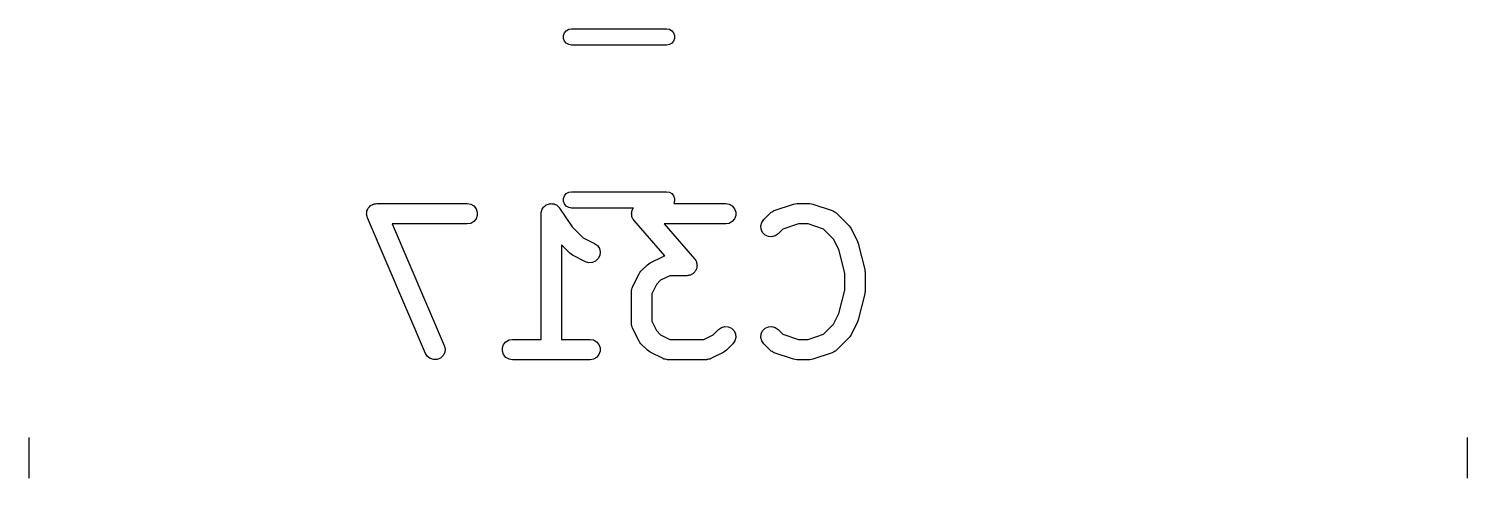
# Model space of a CAD drawing. Extents: x 25 to 326, y -201 to -21.
# Drawn here: x 154.7 to 165.3, y -70.15 to -66.84 of the extents above; entities that cross this region are included whole.
import ezdxf

# ---------------------------------------------------------------- set-up
doc = ezdxf.new("R2010")
doc.units = 0
doc.header["$MEASUREMENT"] = 0
doc.layers.add('BLACK', color=7, linetype='CONTINUOUS')

msp = doc.modelspace()

# ---------------------------------------------------------------- linework, layer by layer
at = {"layer": 'Black'}
for p, q in [((158.641, -66.8896), (158.648, -66.87)), ((158.648, -66.87), (158.661, -66.854)), ((158.661, -66.854), (158.679, -66.8436)), ((158.679, -66.8436), (158.7, -66.84)), ((158.7, -66.84), (159.4, -66.84)), ((159.4, -66.84), (159.421, -66.8436)), ((159.421, -66.8436), (159.439, -66.854)), ((159.439, -66.854), (159.452, -66.87)), ((159.452, -66.87), (159.459, -66.8896)), ((158.641, -66.9104), (158.641, -66.8896)), ((158.648, -66.93), (158.641, -66.9104)), ((158.661, -66.946), (158.648, -66.93)), ((158.679, -66.9564), (158.661, -66.946)), ((158.7, -66.96), (158.679, -66.9564)), ((159.4, -66.96), (158.7, -66.96)), ((159.421, -66.9564), (159.4, -66.96)), ((159.439, -66.946), (159.421, -66.9564)), ((159.452, -66.93), (159.439, -66.946)), ((159.459, -66.9104), (159.452, -66.93)), ((159.459, -66.8896), (159.459, -66.9104)), ((158.661, -68.054), (158.679, -68.0436)), ((158.679, -68.0436), (158.7, -68.04)), ((158.7, -68.04), (159.4, -68.04)), ((159.4, -68.04), (159.421, -68.0436)), ((159.421, -68.0436), (159.439, -68.054)), ((157.202, -68.1615), (157.204, -68.1575)), ((157.204, -68.1575), (157.211, -68.1515)), ((157.211, -68.1515), (157.216, -68.1449)), ((157.216, -68.1449), (157.22, -68.1427)), ((157.22, -68.1427), (157.223, -68.1396)), ((157.223, -68.1396), (157.231, -68.1362)), ((157.231, -68.1362), (157.239, -68.1319)), ((157.239, -68.1319), (157.243, -68.1311)), ((157.243, -68.1311), (157.247, -68.1294)), ((157.247, -68.1294), (157.256, -68.1289)), ((157.256, -68.1289), (157.264, -68.1274)), ((157.264, -68.1274), (157.931, -68.1274)), ((157.931, -68.1274), (157.957, -68.1319)), ((157.957, -68.1319), (157.979, -68.1449)), ((157.979, -68.1449), (157.996, -68.1649)), ((158.488, -68.1619), (158.493, -68.1542)), ((158.493, -68.1542), (158.496, -68.1515)), ((158.496, -68.1515), (158.498, -68.1481)), ((158.498, -68.1481), (158.506, -68.1432)), ((158.506, -68.1432), (158.512, -68.1374)), ((158.512, -68.1374), (158.516, -68.136)), ((158.516, -68.136), (158.52, -68.1337)), ((158.52, -68.1337), (158.529, -68.1316)), ((158.529, -68.1316), (158.537, -68.1285)), ((158.537, -68.1285), (158.541, -68.1285)), ((158.541, -68.1285), (158.545, -68.1275)), ((158.545, -68.1275), (158.554, -68.1285)), ((158.554, -68.1285), (158.563, -68.1285)), ((158.563, -68.1285), (158.567, -68.1299)), ((158.567, -68.1299), (158.571, -68.1304)), ((158.571, -68.1304), (158.579, -68.1344)), ((158.579, -68.1344), (158.588, -68.1374)), ((158.588, -68.1374), (158.591, -68.1401)), ((158.591, -68.1401), (158.594, -68.1419)), ((158.594, -68.1419), (158.601, -68.1484)), ((158.601, -68.1484), (158.607, -68.1542)), ((158.607, -68.1542), (158.61, -68.1578)), ((158.61, -68.1578), (158.612, -68.1608)), ((158.641, -68.0896), (158.648, -68.07)), ((158.641, -68.1104), (158.641, -68.0896)), ((158.648, -68.13), (158.641, -68.1104)), ((158.648, -68.07), (158.661, -68.054)), ((158.661, -68.146), (158.648, -68.13)), ((158.679, -68.1564), (158.661, -68.146)), ((158.7, -68.16), (158.679, -68.1564)), ((159.439, -68.054), (159.452, -68.07)), ((159.452, -68.07), (159.459, -68.0896)), ((159.459, -68.1104), (159.453, -68.1274)), ((159.453, -68.1274), (159.836, -68.1274)), ((159.459, -68.0896), (159.459, -68.1104)), ((159.836, -68.1274), (159.861, -68.1319)), ((159.861, -68.1319), (159.884, -68.1449)), ((159.884, -68.1449), (159.901, -68.1649)), ((160.193, -68.1788), (160.336, -68.1312)), ((160.336, -68.1312), (160.348, -68.1295)), ((160.348, -68.1295), (160.36, -68.1274)), ((160.36, -68.1274), (160.455, -68.1274)), ((160.455, -68.1274), (160.467, -68.1295)), ((160.467, -68.1295), (160.478, -68.1312)), ((160.478, -68.1312), (160.621, -68.1788)), ((157.189, -68.2066), (157.19, -68.198)), ((157.19, -68.2109), (157.189, -68.2066)), ((157.19, -68.1894), (157.192, -68.1851)), ((157.19, -68.198), (157.19, -68.1894)), ((157.19, -68.2154), (157.19, -68.2109)), ((157.193, -68.2235), (157.19, -68.2154)), ((157.192, -68.1807), (157.196, -68.173)), ((157.192, -68.1851), (157.192, -68.1807)), ((157.195, -68.2319), (157.193, -68.2235)), ((157.624, -69.2319), (157.195, -68.2319)), ((157.196, -68.173), (157.199, -68.1649)), ((157.199, -68.1649), (157.202, -68.1615)), ((157.979, -68.2598), (157.957, -68.2729)), ((157.996, -68.2399), (157.979, -68.2598)), ((157.996, -68.1649), (158.005, -68.1894)), ((158.005, -68.2154), (157.996, -68.2399)), ((158.005, -68.1894), (158.005, -68.2154)), ((158.475, -68.1941), (158.478, -68.1855)), ((158.476, -68.1983), (158.475, -68.1941)), ((158.475, -68.2024), (158.476, -68.1983)), ((158.475, -69.1274), (158.475, -68.2024)), ((158.478, -68.1855), (158.48, -68.1767)), ((158.48, -68.1767), (158.482, -68.1731)), ((158.482, -68.1731), (158.483, -68.1691)), ((158.483, -68.1691), (158.488, -68.1619)), ((158.612, -68.1608), (158.704, -68.2975)), ((159.156, -68.16), (158.7, -68.16)), ((159.142, -68.2039), (159.143, -68.1967)), ((159.143, -68.2096), (159.142, -68.2039)), ((159.143, -68.1894), (159.145, -68.1839)), ((159.143, -68.1967), (159.143, -68.1894)), ((159.143, -68.2154), (159.143, -68.2096)), ((159.145, -68.2223), (159.143, -68.2154)), ((159.145, -68.1839), (159.146, -68.1782)), ((159.147, -68.2295), (159.145, -68.2223)), ((159.146, -68.1782), (159.149, -68.1718)), ((159.15, -68.2344), (159.147, -68.2295)), ((159.149, -68.1718), (159.152, -68.1649)), ((159.152, -68.2399), (159.15, -68.2344)), ((159.152, -68.1649), (159.155, -68.1604)), ((159.156, -68.2455), (159.152, -68.2399)), ((159.155, -68.1604), (159.156, -68.16)), ((159.16, -68.2518), (159.156, -68.2455)), ((159.388, -68.5118), (159.16, -68.2518)), ((159.884, -68.2598), (159.861, -68.2729)), ((159.901, -68.2399), (159.884, -68.2598)), ((159.901, -68.1649), (159.91, -68.1894)), ((159.91, -68.2154), (159.901, -68.2399)), ((159.91, -68.1894), (159.91, -68.2154)), ((160.101, -68.2659), (160.116, -68.2446)), ((160.116, -68.2446), (160.164, -68.197)), ((160.164, -68.197), (160.167, -68.1945)), ((160.167, -68.1945), (160.17, -68.1913)), ((160.17, -68.1913), (160.178, -68.1871)), ((160.178, -68.1871), (160.185, -68.182)), ((160.185, -68.182), (160.189, -68.1809)), ((160.189, -68.1809), (160.193, -68.1788)), ((160.621, -68.1788), (160.625, -68.1809)), ((160.625, -68.1809), (160.629, -68.182)), ((160.629, -68.182), (160.637, -68.1871)), ((160.637, -68.1871), (160.644, -68.1913)), ((160.644, -68.1913), (160.647, -68.1945)), ((160.647, -68.1945), (160.651, -68.197)), ((160.651, -68.197), (160.746, -68.2922)), ((157.931, -68.2774), (157.378, -68.2774)), ((157.378, -68.2774), (157.762, -69.1728)), ((157.957, -68.2729), (157.931, -68.2774)), ((158.704, -68.2975), (158.785, -68.3788)), ((159.836, -68.2774), (159.382, -68.2774)), ((159.382, -68.2774), (159.606, -68.5339)), ((159.861, -68.2729), (159.836, -68.2774)), ((160.094, -68.2911), (160.101, -68.2659)), ((160.097, -68.317), (160.094, -68.2911)), ((160.108, -68.3406), (160.097, -68.317)), ((160.126, -68.3591), (160.108, -68.3406)), ((160.15, -68.3701), (160.126, -68.3591)), ((160.201, -68.3656), (160.176, -68.3723)), ((160.222, -68.3507), (160.201, -68.3656)), ((160.257, -68.3156), (160.222, -68.3507)), ((160.372, -68.2774), (160.257, -68.3156)), ((160.443, -68.2774), (160.372, -68.2774)), ((160.557, -68.3156), (160.443, -68.2774)), ((160.631, -68.3897), (160.557, -68.3156)), ((160.746, -68.2922), (160.753, -68.302)), ((160.753, -68.302), (160.76, -68.3117)), ((160.76, -68.3117), (160.808, -68.4069)), ((158.687, -68.4935), (158.625, -68.4311)), ((158.625, -68.4311), (158.625, -69.1274)), ((158.785, -68.3788), (158.869, -68.421)), ((158.869, -68.421), (158.89, -68.4365)), ((158.89, -68.4365), (158.905, -68.4583)), ((158.905, -68.4583), (158.911, -68.4836)), ((160.176, -68.3723), (160.15, -68.3701)), ((160.67, -68.4667), (160.631, -68.3897)), ((160.713, -68.6402), (160.67, -68.4667)), ((160.808, -68.4069), (160.81, -68.4148)), ((160.81, -68.4148), (160.813, -68.4223)), ((160.813, -68.4223), (160.861, -68.6128)), ((158.697, -68.5004), (158.687, -68.4935)), ((158.707, -68.5076), (158.697, -68.5004)), ((158.802, -68.5552), (158.707, -68.5076)), ((158.827, -68.5626), (158.802, -68.5552)), ((158.853, -68.561), (158.827, -68.5626)), ((158.877, -68.5507), (158.853, -68.561)), ((158.896, -68.5328), (158.877, -68.5507)), ((158.908, -68.5095), (158.896, -68.5328)), ((158.911, -68.4836), (158.908, -68.5095)), ((159.211, -68.6255), (159.259, -68.5779)), ((159.259, -68.5779), (159.269, -68.571)), ((159.269, -68.571), (159.278, -68.5639)), ((159.278, -68.5639), (159.374, -68.5163)), ((159.374, -68.5163), (159.378, -68.515)), ((159.378, -68.515), (159.381, -68.5129)), ((159.381, -68.5129), (159.388, -68.5118)), ((159.606, -68.5339), (159.61, -68.5402)), ((159.61, -68.5402), (159.615, -68.5458)), ((159.615, -68.5458), (159.617, -68.5513)), ((159.617, -68.5513), (159.62, -68.5562)), ((159.62, -68.5562), (159.621, -68.5634)), ((159.621, -68.5634), (159.624, -68.5703)), ((159.624, -68.5703), (159.624, -68.5761)), ((159.624, -68.5761), (159.625, -68.5818)), ((159.625, -68.5818), (159.624, -68.589)), ((159.15, -68.7403), (159.197, -68.645)), ((159.197, -68.645), (159.204, -68.6354)), ((159.204, -68.6354), (159.211, -68.6255)), ((159.425, -68.6583), (159.356, -68.6926)), ((159.55, -68.6583), (159.425, -68.6583)), ((159.557, -68.6571), (159.55, -68.6583)), ((159.565, -68.6569), (159.557, -68.6571)), ((159.57, -68.6548), (159.565, -68.6569)), ((159.576, -68.6538), (159.57, -68.6548)), ((159.582, -68.6501), (159.576, -68.6538)), ((159.589, -68.6475), (159.582, -68.6501)), ((159.593, -68.6437), (159.589, -68.6475)), ((159.598, -68.6408), (159.593, -68.6437)), ((159.603, -68.6352), (159.598, -68.6408)), ((159.608, -68.6303), (159.603, -68.6352)), ((159.611, -68.6253), (159.608, -68.6303)), ((159.615, -68.6208), (159.611, -68.6253)), ((159.617, -68.6139), (159.615, -68.6208)), ((159.621, -68.6075), (159.617, -68.6139)), ((159.622, -68.6018), (159.621, -68.6075)), ((159.624, -68.5964), (159.622, -68.6018)), ((159.624, -68.589), (159.624, -68.5964)), ((160.713, -68.7646), (160.713, -68.6402)), ((160.861, -68.6128), (160.862, -68.6219)), ((160.862, -68.6219), (160.863, -68.631)), ((160.863, -68.631), (160.863, -68.7738)), ((159.142, -68.7652), (159.145, -68.7568)), ((159.142, -68.7696), (159.142, -68.7652)), ((159.142, -68.7738), (159.142, -68.7696)), ((159.142, -69.0119), (159.142, -68.7738)), ((159.145, -68.7568), (159.146, -68.7482)), ((159.146, -68.7482), (159.148, -68.7444)), ((159.148, -68.7444), (159.15, -68.7403)), ((159.326, -68.723), (159.292, -68.7915)), ((159.292, -68.7915), (159.292, -68.9942)), ((159.356, -68.6926), (159.326, -68.723)), ((160.67, -68.9381), (160.713, -68.7646)), ((160.861, -68.792), (160.813, -68.9825)), ((160.862, -68.7828), (160.861, -68.792)), ((160.863, -68.7738), (160.862, -68.7828)), ((159.292, -68.9942), (159.326, -69.0627)), ((160.631, -69.0151), (160.67, -68.9381)), ((160.808, -68.9978), (160.76, -69.0931)), ((160.81, -68.99), (160.808, -68.9978)), ((160.813, -68.9825), (160.81, -68.99)), ((159.142, -69.0162), (159.142, -69.0119)), ((159.142, -69.0205), (159.142, -69.0162)), ((159.145, -69.0289), (159.142, -69.0205)), ((159.146, -69.0376), (159.145, -69.0289)), ((159.148, -69.0413), (159.146, -69.0376)), ((159.15, -69.0454), (159.148, -69.0413)), ((159.197, -69.1407), (159.15, -69.0454)), ((159.326, -69.0627), (159.356, -69.0931)), ((159.356, -69.0931), (159.425, -69.1274)), ((159.675, -69.1274), (159.744, -69.0931)), ((159.744, -69.0931), (159.783, -69.0541)), ((159.783, -69.0541), (159.804, -69.0392)), ((159.804, -69.0392), (159.829, -69.0324)), ((159.829, -69.0324), (159.855, -69.0347)), ((159.855, -69.0347), (159.879, -69.0457)), ((159.879, -69.0457), (159.897, -69.0641)), ((159.897, -69.0641), (159.908, -69.0877)), ((159.908, -69.0877), (159.91, -69.1137)), ((160.094, -69.1137), (160.097, -69.0877)), ((160.097, -69.0877), (160.108, -69.0641)), ((160.108, -69.0641), (160.126, -69.0457)), ((160.126, -69.0457), (160.15, -69.0347)), ((160.15, -69.0347), (160.176, -69.0324)), ((160.176, -69.0324), (160.201, -69.0392)), ((160.201, -69.0392), (160.222, -69.0541)), ((160.222, -69.0541), (160.257, -69.0892)), ((160.257, -69.0892), (160.372, -69.1274)), ((160.443, -69.1274), (160.557, -69.0892)), ((160.557, -69.0892), (160.631, -69.0151)), ((160.753, -69.1027), (160.746, -69.1126)), ((160.76, -69.0931), (160.753, -69.1027)), ((157.762, -69.1728), (157.768, -69.1982)), ((157.768, -69.1982), (157.765, -69.2241)), ((158.19, -69.1894), (158.199, -69.1649)), ((158.19, -69.2154), (158.19, -69.1894)), ((158.199, -69.2399), (158.19, -69.2154)), ((158.199, -69.1649), (158.216, -69.1449)), ((158.216, -69.1449), (158.239, -69.1319)), ((158.239, -69.1319), (158.264, -69.1274)), ((158.264, -69.1274), (158.475, -69.1274)), ((158.625, -69.1274), (158.836, -69.1274)), ((158.836, -69.1274), (158.861, -69.1319)), ((158.861, -69.1319), (158.884, -69.1449)), ((158.884, -69.1449), (158.901, -69.1649)), ((158.901, -69.1649), (158.91, -69.1894)), ((158.91, -69.2154), (158.901, -69.2399)), ((158.91, -69.1894), (158.91, -69.2154)), ((159.204, -69.1503), (159.197, -69.1407)), ((159.211, -69.1602), (159.204, -69.1503)), ((159.259, -69.2078), (159.211, -69.1602)), ((159.269, -69.2147), (159.259, -69.2078)), ((159.278, -69.2218), (159.269, -69.2147)), ((159.425, -69.1274), (159.675, -69.1274)), ((159.831, -69.2147), (159.822, -69.2218)), ((159.841, -69.2078), (159.831, -69.2147)), ((159.889, -69.1602), (159.841, -69.2078)), ((159.904, -69.1388), (159.889, -69.1602)), ((159.91, -69.1137), (159.904, -69.1388)), ((160.101, -69.1388), (160.094, -69.1137)), ((160.116, -69.1602), (160.101, -69.1388)), ((160.164, -69.2078), (160.116, -69.1602)), ((160.167, -69.2103), (160.164, -69.2078)), ((160.17, -69.2135), (160.167, -69.2103)), ((160.178, -69.2177), (160.17, -69.2135)), ((160.185, -69.2227), (160.178, -69.2177)), ((160.372, -69.1274), (160.443, -69.1274)), ((160.637, -69.2177), (160.629, -69.2227)), ((160.644, -69.2135), (160.637, -69.2177)), ((160.647, -69.2103), (160.644, -69.2135)), ((160.651, -69.2078), (160.647, -69.2103)), ((160.746, -69.1126), (160.651, -69.2078)), ((157.638, -69.2537), (157.624, -69.2319)), ((157.659, -69.2693), (157.638, -69.2537)), ((157.684, -69.2769), (157.659, -69.2693)), ((157.71, -69.2754), (157.684, -69.2769)), ((157.734, -69.2651), (157.71, -69.2754)), ((157.753, -69.2473), (157.734, -69.2651)), ((157.765, -69.2241), (157.753, -69.2473)), ((158.216, -69.2598), (158.199, -69.2399)), ((158.239, -69.2729), (158.216, -69.2598)), ((158.264, -69.2774), (158.239, -69.2729)), ((158.836, -69.2774), (158.264, -69.2774)), ((158.861, -69.2729), (158.836, -69.2774)), ((158.884, -69.2598), (158.861, -69.2729)), ((158.901, -69.2399), (158.884, -69.2598)), ((159.374, -69.2695), (159.278, -69.2218)), ((159.378, -69.2707), (159.374, -69.2695)), ((159.381, -69.2729), (159.378, -69.2707)), ((159.39, -69.2744), (159.381, -69.2729)), ((159.399, -69.2769), (159.39, -69.2744)), ((159.403, -69.2766), (159.399, -69.2769)), ((159.407, -69.2774), (159.403, -69.2766)), ((159.693, -69.2774), (159.407, -69.2774)), ((159.697, -69.2766), (159.693, -69.2774)), ((159.701, -69.2769), (159.697, -69.2766)), ((159.71, -69.2744), (159.701, -69.2769)), ((159.719, -69.2729), (159.71, -69.2744)), ((159.722, -69.2707), (159.719, -69.2729)), ((159.726, -69.2695), (159.722, -69.2707)), ((159.822, -69.2218), (159.726, -69.2695)), ((160.189, -69.2239), (160.185, -69.2227)), ((160.193, -69.2259), (160.189, -69.2239)), ((160.336, -69.2735), (160.193, -69.2259)), ((160.348, -69.2753), (160.336, -69.2735)), ((160.36, -69.2774), (160.348, -69.2753)), ((160.455, -69.2774), (160.36, -69.2774)), ((160.467, -69.2753), (160.455, -69.2774)), ((160.478, -69.2735), (160.467, -69.2753)), ((160.621, -69.2259), (160.478, -69.2735)), ((160.625, -69.2239), (160.621, -69.2259)), ((160.629, -69.2227), (160.625, -69.2239)), ((154.7, -69.85), (154.7, -70.15)), ((165.3, -69.85), (165.3, -70.15))]:
    msp.add_line(p, q, dxfattribs=at)

doc.saveas('drawing.dxf')
